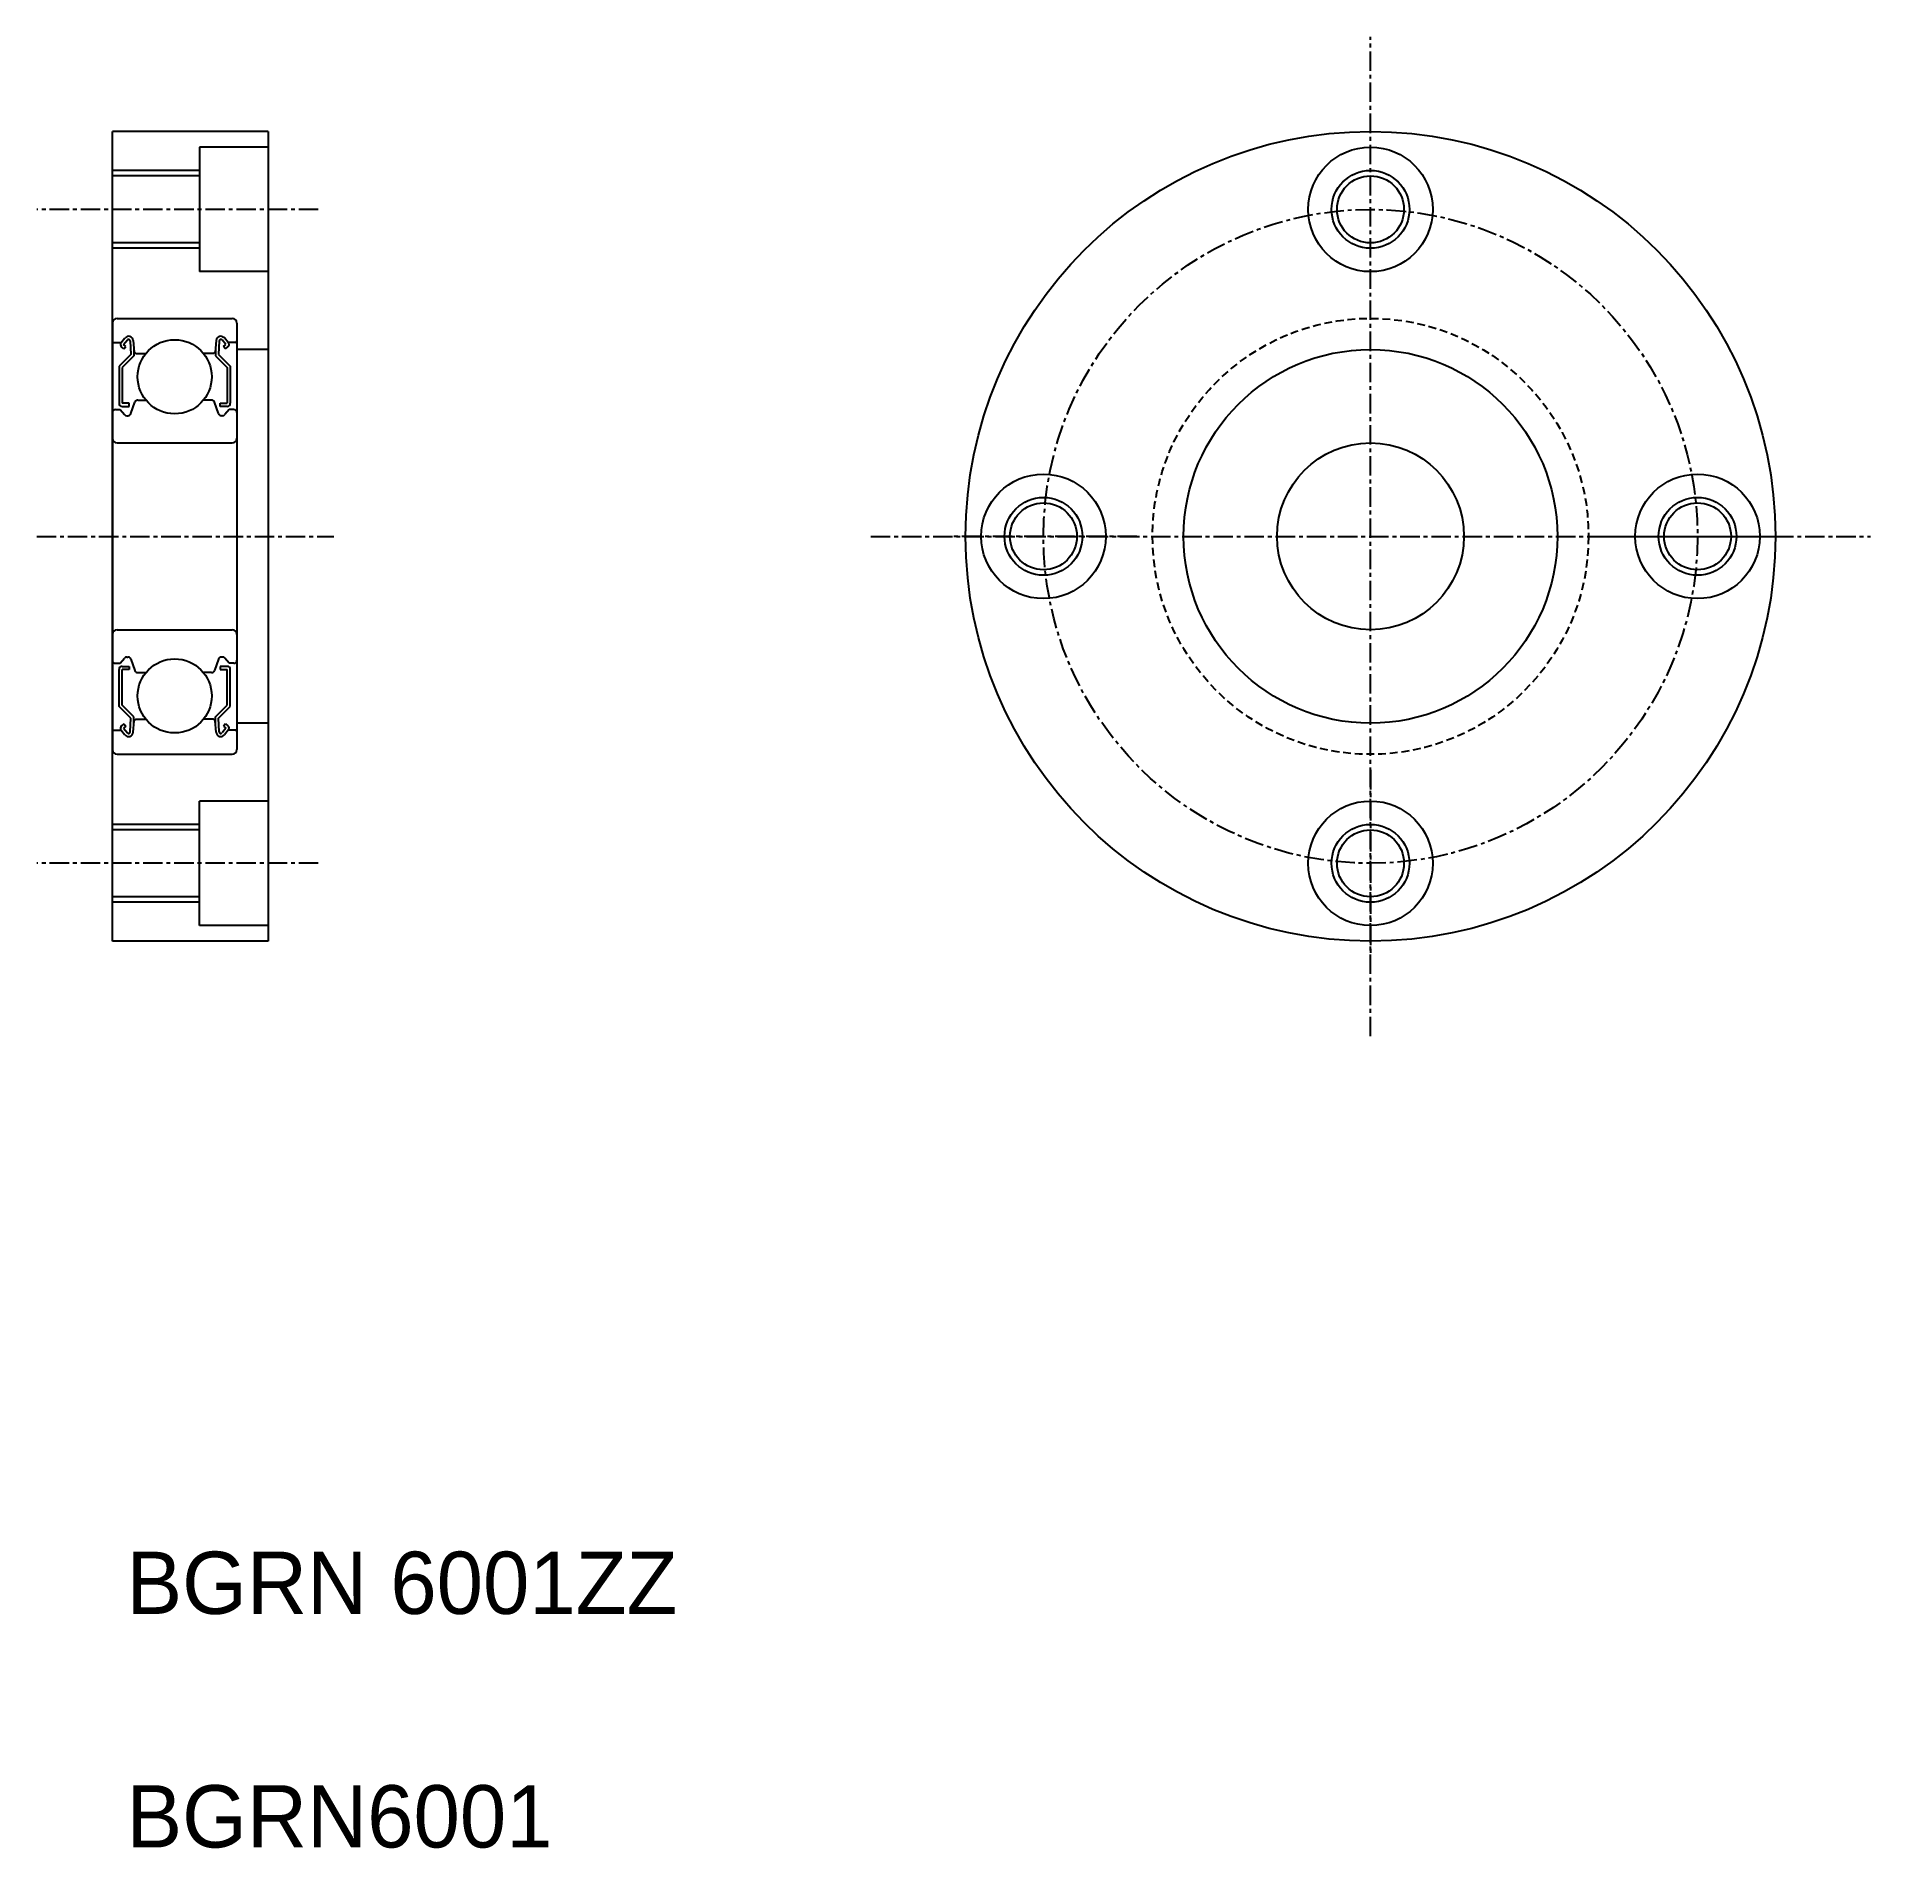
# Model space of a CAD drawing. Extents: x 186 to 303, y 81 to 197.
import ezdxf

# ---------------------------------------------------------------- set-up
doc = ezdxf.new("R2010")
doc.units = 0
doc.linetypes.add('CENTER', pattern=[2, 1.25, -0.25, 0.25, -0.25])
doc.linetypes.add('DASHED', pattern=[0.75, 0.5, -0.25])
doc.layers.get('0').update_dxf_attribs({"linetype": 'CONTINUOUS'})
doc.layers.add('CENTER', color=1, linetype='CENTER')

msp = doc.modelspace()

# ---------------------------------------------------------------- linework, layer by layer
for p, q in [((190.44, 139.29), (190.44, 191.29)), ((200.44, 191.29), (190.44, 191.29)), ((195.44, 191.29), (195.44, 191.29)), ((197.94, 191.29), (197.94, 191.29)), ((200.44, 191.29), (200.44, 139.29)), ((200.44, 190.29), (196.04, 190.29)), ((196.04, 190.29), (196.04, 182.29)), ((196.04, 188.44), (190.44, 188.44)), ((196.04, 184.14), (190.44, 184.14)), ((200.44, 182.29), (196.04, 182.29)), ((190.44, 178.99), (190.44, 151.59)), ((190.74, 179.29), (198.14, 179.29)), ((198.44, 178.99), (198.44, 151.59)), ((191, 177.74), (191.25, 178.04)), ((191.15, 177.61), (191.4, 177.91)), ((191.58, 177.85), (191.62, 176.97)), ((191.78, 177.87), (191.84, 177.13)), ((197.1, 177.87), (197.04, 177.13)), ((197.3, 177.85), (197.26, 176.97)), ((197.73, 177.61), (197.48, 177.91)), ((197.88, 177.74), (197.63, 178.04)), ((190.54, 177.74), (191, 177.74)), ((191.62, 176.97), (190.87, 176.22)), ((191.18, 177.33), (191.03, 177.46)), ((191.82, 176.89), (191.07, 176.14)), ((191.31, 177.48), (191.15, 177.61)), ((191.18, 177.33), (191.31, 177.48)), ((191.82, 177.36), (191.82, 176.89)), ((191.94, 177.04), (192.59, 177.04)), ((196.94, 177.04), (196.29, 177.04)), ((197.06, 177.36), (197.06, 176.89)), ((197.06, 176.89), (197.81, 176.14)), ((197.26, 176.97), (198.01, 176.22)), ((197.57, 177.48), (197.73, 177.61)), ((197.7, 177.33), (197.57, 177.48)), ((197.7, 177.33), (197.86, 177.46)), ((198.34, 177.74), (197.88, 177.74)), ((200.44, 177.29), (198.44, 177.29)), ((190.87, 176.22), (190.87, 173.84)), ((191.07, 176.14), (191.07, 173.84)), ((197.81, 176.14), (197.81, 173.84)), ((198.01, 176.22), (198.01, 173.84)), ((190.64, 173.44), (190.94, 173.44)), ((190.94, 173.44), (191.22, 173.11)), ((191.52, 173.84), (191.07, 173.84)), ((191.07, 173.64), (191.52, 173.64)), ((191.52, 173.64), (191.52, 173.84)), ((191.62, 173.17), (191.89, 173.91)), ((192.08, 174.04), (192.59, 174.04)), ((196.8, 174.04), (196.29, 174.04)), ((197.26, 173.17), (196.99, 173.91)), ((197.36, 173.84), (197.81, 173.84)), ((197.36, 173.64), (197.36, 173.84)), ((197.81, 173.64), (197.36, 173.64)), ((197.94, 173.44), (197.67, 173.11)), ((198.24, 173.44), (197.94, 173.44)), ((191.37, 173.04), (191.43, 173.04)), ((197.51, 173.04), (197.45, 173.04)), ((190.74, 171.29), (198.14, 171.29)), ((190.74, 159.29), (198.14, 159.29)), ((190.64, 157.14), (190.94, 157.14)), ((190.87, 154.36), (190.87, 156.74)), ((190.94, 157.14), (191.22, 157.47)), ((191.07, 156.94), (191.52, 156.94)), ((191.07, 154.44), (191.07, 156.74)), ((191.52, 156.74), (191.07, 156.74)), ((191.37, 157.54), (191.43, 157.54)), ((191.52, 156.94), (191.52, 156.74)), ((191.62, 157.41), (191.89, 156.67)), ((197.26, 157.41), (196.99, 156.67)), ((197.36, 156.94), (197.36, 156.74)), ((197.81, 156.94), (197.36, 156.94)), ((197.36, 156.74), (197.81, 156.74)), ((197.51, 157.54), (197.45, 157.54)), ((197.94, 157.14), (197.67, 157.47)), ((197.81, 154.44), (197.81, 156.74)), ((198.24, 157.14), (197.94, 157.14)), ((198.01, 154.36), (198.01, 156.74)), ((192.08, 156.54), (192.59, 156.54)), ((192.21, 156.54), (192.21, 156.54)), ((192.34, 156.54), (192.34, 156.54)), ((196.8, 156.54), (196.29, 156.54)), ((191.62, 153.61), (190.87, 154.36)), ((191.82, 153.69), (191.07, 154.44)), ((197.06, 153.69), (197.81, 154.44)), ((197.26, 153.61), (198.01, 154.36)), ((191.18, 153.25), (191.03, 153.12)), ((191.31, 153.1), (191.15, 152.97)), ((191.18, 153.25), (191.31, 153.1)), ((191.58, 152.73), (191.62, 153.61)), ((191.78, 152.71), (191.84, 153.45)), ((191.82, 153.22), (191.82, 153.69)), ((191.94, 153.54), (192.59, 153.54)), ((196.94, 153.54), (196.29, 153.54)), ((197.1, 152.71), (197.04, 153.45)), ((197.06, 153.22), (197.06, 153.69)), ((197.3, 152.73), (197.26, 153.61)), ((197.7, 153.25), (197.57, 153.1)), ((197.57, 153.1), (197.73, 152.97)), ((197.7, 153.25), (197.86, 153.12)), ((200.44, 153.29), (198.44, 153.29)), ((190.54, 152.84), (191, 152.84)), ((191, 152.84), (191.25, 152.54)), ((191.15, 152.97), (191.4, 152.67)), ((197.73, 152.97), (197.48, 152.67)), ((197.88, 152.84), (197.63, 152.54)), ((198.34, 152.84), (197.88, 152.84)), ((190.74, 151.29), (198.14, 151.29)), ((196.04, 140.29), (196.04, 148.29)), ((200.44, 148.29), (196.04, 148.29)), ((196.04, 146.44), (190.44, 146.44)), ((196.04, 142.14), (190.44, 142.14)), ((200.44, 140.29), (196.04, 140.29)), ((200.44, 139.29), (190.44, 139.29))]:
    msp.add_line(p, q)
at = {"color": 3}
for p, q in [((196.04, 188.79), (190.44, 188.79)), ((196.04, 183.79), (190.44, 183.79)), ((196.04, 146.79), (190.44, 146.79)), ((196.04, 141.79), (190.44, 141.79))]:
    msp.add_line(p, q, dxfattribs=at)
for centre, radius in [((271.23, 165.29), 26), ((271.23, 186.29), 4), ((271.23, 186.29), 2.15), ((194.44, 175.54), 2.38), ((271.23, 165.29), 12), ((271.23, 165.29), 6), ((250.23, 165.29), 4), ((292.23, 165.29), 4), ((250.23, 165.29), 2.15), ((292.23, 165.29), 2.15), ((194.44, 155.04), 2.38), ((271.23, 144.29), 4), ((271.23, 144.29), 2.15)]:
    msp.add_circle(centre, radius)
for centre in [(271.23, 186.29), (250.23, 165.29), (292.23, 165.29), (271.23, 144.29)]:
    msp.add_circle(centre, 2.5, dxfattribs=at)
at = {"color": 3, "linetype": 'DASHED'}
msp.add_circle((271.23, 165.29), 14, dxfattribs=at)
for centre, radius, start, end in [((190.74, 178.99), 0.3, 90, 180), ((198.14, 178.99), 0.3, 0, 90), ((190.54, 177.84), 0.1, 180, 270), ((191.48, 177.84), 0.3, 4.9968, 140.002), ((191.48, 177.84), 0.1, 2.8198, 140.0022), ((197.4, 177.84), 0.3, 39.998, 175.0032), ((197.4, 177.84), 0.1, 39.9978, 177.1802), ((198.34, 177.84), 0.1, 270, 0), ((191.15, 177.61), 0.2, 140.002, 230.0863), ((191.94, 177.14), 0.1, 184.9968, 269.9991), ((196.94, 177.14), 0.1, 270.0009, 355.0032), ((197.73, 177.61), 0.2, 309.9137, 39.998), ((190.64, 173.24), 0.2, 90, 180), ((191.07, 173.84), 0.2, 180, 270), ((191.37, 173.24), 0.2, 219.9952, 270), ((191.43, 173.24), 0.2, 270, 339.9916), ((192.08, 173.84), 0.2, 90, 159.9916), ((196.8, 173.84), 0.2, 20.0084, 90), ((197.45, 173.24), 0.2, 200.0084, 270), ((197.51, 173.24), 0.2, 270, 320.0048), ((197.81, 173.84), 0.2, 270, 0), ((198.24, 173.24), 0.2, 0, 90), ((190.74, 171.59), 0.3, 180, 270), ((198.14, 171.59), 0.3, 270, 0), ((190.74, 158.99), 0.3, 90, 180), ((198.14, 158.99), 0.3, 0, 90), ((190.64, 157.34), 0.2, 180, 270), ((191.07, 156.74), 0.2, 90, 180), ((191.37, 157.34), 0.2, 90, 140.0048), ((191.43, 157.34), 0.2, 20.0084, 90), ((192.08, 156.74), 0.2, 200.0084, 270), ((196.8, 156.74), 0.2, 270, 339.9916), ((197.45, 157.34), 0.2, 90, 159.9916), ((197.51, 157.34), 0.2, 39.9952, 90), ((197.81, 156.74), 0.2, 0, 90), ((198.24, 157.34), 0.2, 270, 0), ((191.15, 152.97), 0.2, 129.9137, 219.998), ((191.94, 153.44), 0.1, 90.0009, 175.0032), ((196.94, 153.44), 0.1, 4.9968, 89.9991), ((197.73, 152.97), 0.2, 320.002, 50.0863), ((190.54, 152.74), 0.1, 90, 180), ((191.48, 152.73), 0.3, 219.998, 355.0032), ((191.48, 152.73), 0.1, 219.9978, 357.1802), ((197.4, 152.73), 0.3, 184.9968, 320.002), ((197.4, 152.73), 0.1, 182.8198, 320.0022), ((198.34, 152.74), 0.1, 0, 90), ((190.74, 151.59), 0.3, 180, 270), ((198.14, 151.59), 0.3, 270, 0)]:
    msp.add_arc(centre, radius, start, end)
at = {"layer": 'CENTER', "color": 1, "linetype": 'CENTER'}
for p, q in [((271.23, 133.19), (271.23, 197.38)), ((203.66, 186.29), (185.58, 186.29)), ((185.58, 165.29), (204.66, 165.29)), ((239.14, 165.29), (303.33, 165.29)), ((256.23, 165.29), (244.23, 165.29)), ((286.23, 165.29), (298.23, 165.29)), ((271.23, 150.29), (271.23, 138.29)), ((203.66, 144.29), (185.58, 144.29))]:
    msp.add_line(p, q, dxfattribs=at)
msp.add_circle((271.23, 165.29), 21, dxfattribs=at)

# ---------------------------------------------------------------- texts
for s, p in [('BGRN 6001ZZ', (191.35, 96.08)), ('BGRN6001', (191.35, 81.08))]:
    msp.add_text(s, height=4).set_placement(p)

doc.saveas('drawing.dxf')
